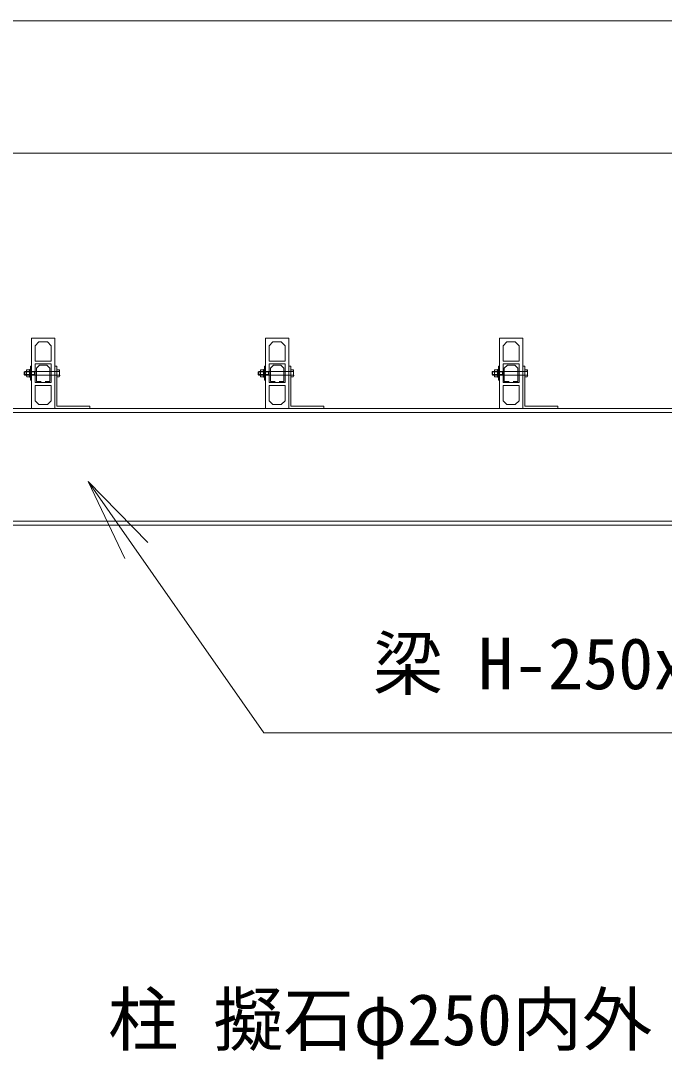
# Model space of a CAD drawing. Units: millimetres at full size, sheet at 1:60; details may follow other scales. Extents: x -1200 to 26400, y -900 to 18720.
# Drawn here: x 4033 to 5408, y 5995 to 8215 of the extents above; entities that cross this region are included whole.
import ezdxf
from ezdxf.enums import TextEntityAlignment as Align

# ---------------------------------------------------------------- set-up
doc = ezdxf.new("R2010")
doc.units = ezdxf.units.MM
doc.header["$LTSCALE"] = 60
for name, color, linetype, lineweight in [('D-STR', 1, 'Continuous', 13), ('D-STR-DIM', 7, 'Continuous', 13), ('D-STR-HTXT', 7, 'Continuous', 13)]:
    doc.layers.add(name, color=color, linetype=linetype, lineweight=lineweight)
doc.styles.add('ＭＳ ゴシック', font='')
doc.styles.get('ＭＳ ゴシック').set_extended_font_data('MS Gothic')

# ---------------------------------------------------------------- blocks, each defined once
blk = doc.blocks.new('open_arrow')
at = {"color": 0, "linetype": 'Continuous', "lineweight": -2}
blk.add_lwpolyline([(7.5, 1.25), (0, 0), (7.5, -1.25)], dxfattribs=at)

msp = doc.modelspace()

# ---------------------------------------------------------------- linework, layer by layer
at = {"layer": 'D-STR'}
for p, q in [((4055.37, 7386.49), (4055.37, 7536.49)), ((4055.37, 7536.49), (4105.37, 7536.49)), ((4071.37, 7528.49), (4063.37, 7520.49)), ((4089.37, 7528.49), (4071.37, 7528.49)), ((4097.37, 7520.49), (4089.37, 7528.49)), ((4105.37, 7536.49), (4105.37, 7386.49)), ((4555.37, 7386.49), (4555.37, 7536.49)), ((4555.37, 7536.49), (4605.37, 7536.49)), ((4571.37, 7528.49), (4563.37, 7520.49)), ((4589.37, 7528.49), (4571.37, 7528.49)), ((4597.37, 7520.49), (4589.37, 7528.49)), ((4605.37, 7536.49), (4605.37, 7386.49)), ((5055.37, 7386.49), (5055.37, 7536.49)), ((5055.37, 7536.49), (5105.37, 7536.49)), ((5071.37, 7528.49), (5063.37, 7520.49)), ((5089.37, 7528.49), (5071.37, 7528.49)), ((5097.37, 7520.49), (5089.37, 7528.49)), ((5105.37, 7536.49), (5105.37, 7386.49)), ((4063.37, 7520.49), (4063.37, 7487.49)), ((4097.37, 7487.49), (4097.37, 7520.49)), ((4563.37, 7520.49), (4563.37, 7487.49)), ((4597.37, 7487.49), (4597.37, 7520.49)), ((5063.37, 7520.49), (5063.37, 7487.49)), ((5097.37, 7487.49), (5097.37, 7520.49)), ((4063.37, 7487.49), (4097.37, 7487.49)), ((4563.37, 7487.49), (4597.37, 7487.49)), ((5063.37, 7487.49), (5097.37, 7487.49)), ((4039.87, 7464.41), (4061.87, 7464.41)), ((4040.96, 7465.49), (4040.96, 7457.49)), ((4044.57, 7467.99), (4045.15, 7469)), ((4044.57, 7454.99), (4044.57, 7467.99)), ((4045.15, 7469), (4050.79, 7469)), ((4050.79, 7465.25), (4045.15, 7465.25)), ((4050.79, 7469), (4051.37, 7467.99)), ((4051.37, 7469.49), (4053.37, 7469.49)), ((4051.37, 7453.49), (4051.37, 7469.49)), ((4051.37, 7467.99), (4051.37, 7454.99)), ((4053.37, 7476.49), (4055.37, 7476.49)), ((4053.37, 7446.49), (4053.37, 7476.49)), ((4053.37, 7469.49), (4053.37, 7453.49)), ((4055.37, 7476.49), (4055.37, 7446.49)), ((4061.87, 7465.49), (4061.87, 7457.49)), ((4061.87, 7464.41), (4065.62, 7465.49)), ((4063.37, 7441.49), (4063.37, 7481.49)), ((4063.37, 7481.49), (4097.37, 7481.49)), ((4072.72, 7478.92), (4065.92, 7472.12)), ((4065.92, 7472.12), (4065.92, 7444.07)), ((4088.02, 7478.92), (4072.72, 7478.92)), ((4094.82, 7472.12), (4088.02, 7478.92)), ((4094.82, 7444.07), (4094.82, 7472.12)), ((4097.37, 7481.49), (4097.37, 7441.49)), ((4109.87, 7476.49), (4105.37, 7476.49)), ((4105.37, 7476.49), (4105.37, 7386.49)), ((4109.87, 7390.99), (4109.87, 7476.49)), ((4114.68, 7465.25), (4109.87, 7465.25)), ((4539.87, 7464.41), (4561.87, 7464.41)), ((4540.96, 7465.49), (4540.96, 7457.49)), ((4544.57, 7467.99), (4545.15, 7469)), ((4544.57, 7454.99), (4544.57, 7467.99)), ((4545.15, 7469), (4550.79, 7469)), ((4550.79, 7465.25), (4545.15, 7465.25)), ((4550.79, 7469), (4551.37, 7467.99)), ((4551.37, 7469.49), (4553.37, 7469.49)), ((4551.37, 7453.49), (4551.37, 7469.49)), ((4551.37, 7467.99), (4551.37, 7454.99)), ((4553.37, 7476.49), (4555.37, 7476.49)), ((4553.37, 7446.49), (4553.37, 7476.49)), ((4553.37, 7469.49), (4553.37, 7453.49)), ((4555.37, 7476.49), (4555.37, 7446.49)), ((4561.87, 7465.49), (4561.87, 7457.49)), ((4561.87, 7464.41), (4565.62, 7465.49)), ((4563.37, 7441.49), (4563.37, 7481.49)), ((4563.37, 7481.49), (4597.37, 7481.49)), ((4572.72, 7478.92), (4565.92, 7472.12)), ((4565.92, 7472.12), (4565.92, 7444.07)), ((4588.02, 7478.92), (4572.72, 7478.92)), ((4594.82, 7472.12), (4588.02, 7478.92)), ((4594.82, 7444.07), (4594.82, 7472.12)), ((4597.37, 7481.49), (4597.37, 7441.49)), ((4609.87, 7476.49), (4605.37, 7476.49)), ((4605.37, 7476.49), (4605.37, 7386.49)), ((4609.87, 7390.99), (4609.87, 7476.49)), ((4614.68, 7465.25), (4609.87, 7465.25)), ((5039.87, 7464.41), (5061.87, 7464.41)), ((5040.96, 7465.49), (5040.96, 7457.49)), ((5044.57, 7467.99), (5045.15, 7469)), ((5044.57, 7454.99), (5044.57, 7467.99)), ((5045.15, 7469), (5050.79, 7469)), ((5050.79, 7465.25), (5045.15, 7465.25)), ((5050.79, 7469), (5051.37, 7467.99)), ((5051.37, 7469.49), (5053.37, 7469.49)), ((5051.37, 7453.49), (5051.37, 7469.49)), ((5051.37, 7467.99), (5051.37, 7454.99)), ((5053.37, 7476.49), (5055.37, 7476.49)), ((5053.37, 7446.49), (5053.37, 7476.49)), ((5053.37, 7469.49), (5053.37, 7453.49)), ((5055.37, 7476.49), (5055.37, 7446.49)), ((5061.87, 7465.49), (5061.87, 7457.49)), ((5061.87, 7464.41), (5065.62, 7465.49)), ((5063.37, 7441.49), (5063.37, 7481.49)), ((5063.37, 7481.49), (5097.37, 7481.49)), ((5072.72, 7478.92), (5065.92, 7472.12)), ((5065.92, 7472.12), (5065.92, 7444.07)), ((5088.02, 7478.92), (5072.72, 7478.92)), ((5094.82, 7472.12), (5088.02, 7478.92)), ((5094.82, 7444.07), (5094.82, 7472.12)), ((5097.37, 7481.49), (5097.37, 7441.49)), ((5109.87, 7476.49), (5105.37, 7476.49)), ((5105.37, 7476.49), (5105.37, 7386.49)), ((5109.87, 7390.99), (5109.87, 7476.49)), ((5114.68, 7465.25), (5109.87, 7465.25)), ((4039.87, 7458.58), (4061.87, 7458.58)), ((4045.15, 7453.99), (4044.57, 7454.99)), ((4045.15, 7457.74), (4050.79, 7457.74)), ((4050.79, 7453.99), (4045.15, 7453.99)), ((4051.37, 7454.99), (4050.79, 7453.99)), ((4053.37, 7453.49), (4051.37, 7453.49)), ((4055.37, 7446.49), (4053.37, 7446.49)), ((4061.87, 7458.58), (4065.62, 7457.49)), ((4097.37, 7441.49), (4063.37, 7441.49)), ((4065.92, 7444.07), (4075.92, 7444.07)), ((4084.82, 7444.07), (4094.82, 7444.07)), ((4109.87, 7457.74), (4114.68, 7457.74)), ((4539.87, 7458.58), (4561.87, 7458.58)), ((4545.15, 7453.99), (4544.57, 7454.99)), ((4545.15, 7457.74), (4550.79, 7457.74)), ((4550.79, 7453.99), (4545.15, 7453.99)), ((4551.37, 7454.99), (4550.79, 7453.99)), ((4553.37, 7453.49), (4551.37, 7453.49)), ((4555.37, 7446.49), (4553.37, 7446.49)), ((4561.87, 7458.58), (4565.62, 7457.49)), ((4597.37, 7441.49), (4563.37, 7441.49)), ((4565.92, 7444.07), (4575.92, 7444.07)), ((4584.82, 7444.07), (4594.82, 7444.07)), ((4609.87, 7457.74), (4614.68, 7457.74)), ((5039.87, 7458.58), (5061.87, 7458.58)), ((5045.15, 7453.99), (5044.57, 7454.99)), ((5045.15, 7457.74), (5050.79, 7457.74)), ((5050.79, 7453.99), (5045.15, 7453.99)), ((5051.37, 7454.99), (5050.79, 7453.99)), ((5053.37, 7453.49), (5051.37, 7453.49)), ((5055.37, 7446.49), (5053.37, 7446.49)), ((5061.87, 7458.58), (5065.62, 7457.49)), ((5097.37, 7441.49), (5063.37, 7441.49)), ((5065.92, 7444.07), (5075.92, 7444.07)), ((5084.82, 7444.07), (5094.82, 7444.07)), ((5109.87, 7457.74), (5114.68, 7457.74)), ((4063.37, 7402.49), (4063.37, 7435.49)), ((4063.37, 7435.49), (4097.37, 7435.49)), ((4097.37, 7435.49), (4097.37, 7402.49)), ((4563.37, 7402.49), (4563.37, 7435.49)), ((4563.37, 7435.49), (4597.37, 7435.49)), ((4597.37, 7435.49), (4597.37, 7402.49)), ((5063.37, 7402.49), (5063.37, 7435.49)), ((5063.37, 7435.49), (5097.37, 7435.49)), ((5097.37, 7435.49), (5097.37, 7402.49)), ((4071.37, 7394.49), (4063.37, 7402.49)), ((4089.37, 7394.49), (4071.37, 7394.49)), ((4097.37, 7402.49), (4089.37, 7394.49)), ((4571.37, 7394.49), (4563.37, 7402.49)), ((4589.37, 7394.49), (4571.37, 7394.49)), ((4597.37, 7402.49), (4589.37, 7394.49)), ((5071.37, 7394.49), (5063.37, 7402.49)), ((5089.37, 7394.49), (5071.37, 7394.49)), ((5097.37, 7402.49), (5089.37, 7394.49)), ((12780.37, 7386.49), (2380.37, 7386.49)), ((7577.87, 7377.49), (2389.37, 7377.49)), ((4105.37, 7386.49), (4055.37, 7386.49)), ((4105.37, 7386.49), (4180.37, 7386.49)), ((4180.37, 7390.99), (4109.87, 7390.99)), ((4180.37, 7386.49), (4180.37, 7390.99)), ((4605.37, 7386.49), (4555.37, 7386.49)), ((4605.37, 7386.49), (4680.37, 7386.49)), ((4680.37, 7390.99), (4609.87, 7390.99)), ((4680.37, 7386.49), (4680.37, 7390.99)), ((5105.37, 7386.49), (5055.37, 7386.49)), ((5105.37, 7386.49), (5180.37, 7386.49)), ((5180.37, 7390.99), (5109.87, 7390.99)), ((5180.37, 7386.49), (5180.37, 7390.99)), ((3380.37, 7136.49), (11780.37, 7136.49)), ((3381.22, 7145.49), (7577.87, 7145.49))]:
    msp.add_line(p, q, dxfattribs=at)
for points in [[(4109.87, 7465.49), (4040.96, 7465.49), (4039.87, 7464.41), (4039.87, 7458.58), (4040.96, 7457.49), (4109.87, 7457.49)], [(4609.87, 7465.49), (4540.96, 7465.49), (4539.87, 7464.41), (4539.87, 7458.58), (4540.96, 7457.49), (4609.87, 7457.49)], [(5109.87, 7465.49), (5040.96, 7465.49), (5039.87, 7464.41), (5039.87, 7458.58), (5040.96, 7457.49), (5109.87, 7457.49)]]:
    msp.add_lwpolyline(points, dxfattribs=at)
for points in [[(4109.87, 7469), (4114.68, 7469), (4115.26, 7467.99), (4115.26, 7454.99), (4114.68, 7453.99), (4109.87, 7453.99)], [(4609.87, 7469), (4614.68, 7469), (4615.26, 7467.99), (4615.26, 7454.99), (4614.68, 7453.99), (4609.87, 7453.99)], [(5109.87, 7469), (5114.68, 7469), (5115.26, 7467.99), (5115.26, 7454.99), (5114.68, 7453.99), (5109.87, 7453.99)]]:
    msp.add_lwpolyline(points, close=True, dxfattribs=at)
for points in [[(4114.68, 7469), (4114.72, 7468.84), (4114.83, 7468.37), (4114.86, 7468.21), (4114.9, 7468.05), (4115, 7467.58), (4115.03, 7467.42), (4115.06, 7467.26), (4115.15, 7466.79), (4115.17, 7466.63), (4115.2, 7466.47), (4115.26, 7465.99), (4115.27, 7465.83), (4115.29, 7465.61), (4115.33, 7464.93), (4115.34, 7464.71), (4115.35, 7464.48), (4115.34, 7463.8), (4115.34, 7463.57), (4115.34, 7463.35), (4115.33, 7462.67), (4115.32, 7462.44), (4115.32, 7462.21), (4115.31, 7461.53), (4115.32, 7461.31), (4115.33, 7461.03), (4115.36, 7460.21), (4115.38, 7459.94), (4115.4, 7459.67), (4115.47, 7458.85), (4115.5, 7458.58), (4115.53, 7458.31), (4115.63, 7457.49), (4115.66, 7457.22), (4115.69, 7456.95), (4115.8, 7456.14), (4115.84, 7455.87)], [(4614.68, 7469), (4614.72, 7468.84), (4614.83, 7468.37), (4614.86, 7468.21), (4614.9, 7468.05), (4615, 7467.58), (4615.03, 7467.42), (4615.06, 7467.26), (4615.15, 7466.79), (4615.17, 7466.63), (4615.2, 7466.47), (4615.26, 7465.99), (4615.27, 7465.83), (4615.29, 7465.61), (4615.33, 7464.93), (4615.34, 7464.71), (4615.35, 7464.48), (4615.34, 7463.8), (4615.34, 7463.57), (4615.34, 7463.35), (4615.33, 7462.67), (4615.32, 7462.44), (4615.32, 7462.21), (4615.31, 7461.53), (4615.32, 7461.31), (4615.33, 7461.03), (4615.36, 7460.21), (4615.38, 7459.94), (4615.4, 7459.67), (4615.47, 7458.85), (4615.5, 7458.58), (4615.53, 7458.31), (4615.63, 7457.49), (4615.66, 7457.22), (4615.69, 7456.95), (4615.8, 7456.14), (4615.84, 7455.87)], [(5114.68, 7469), (5114.72, 7468.84), (5114.83, 7468.37), (5114.86, 7468.21), (5114.9, 7468.05), (5115, 7467.58), (5115.03, 7467.42), (5115.06, 7467.26), (5115.15, 7466.79), (5115.17, 7466.63), (5115.2, 7466.47), (5115.26, 7465.99), (5115.27, 7465.83), (5115.29, 7465.61), (5115.33, 7464.93), (5115.34, 7464.71), (5115.35, 7464.48), (5115.34, 7463.8), (5115.34, 7463.57), (5115.34, 7463.35), (5115.33, 7462.67), (5115.32, 7462.44), (5115.32, 7462.21), (5115.31, 7461.53), (5115.32, 7461.31), (5115.33, 7461.03), (5115.36, 7460.21), (5115.38, 7459.94), (5115.4, 7459.67), (5115.47, 7458.85), (5115.5, 7458.58), (5115.53, 7458.31), (5115.63, 7457.49), (5115.66, 7457.22), (5115.69, 7456.95), (5115.8, 7456.14), (5115.84, 7455.87)]]:
    msp.add_open_spline(points, degree=3, knots=[0, 0, 0, 0, 1, 1, 1, 2, 2, 2, 3, 3, 3, 4, 4, 4, 5, 5, 5, 6, 6, 6, 7, 7, 7, 8, 8, 8, 9, 9, 9, 10, 10, 10, 11, 11, 11, 12, 12, 12, 12], dxfattribs=at)
at = {"layer": 'D-STR-DIM'}
for p, q in [((12780.37, 8215.19), (2380.37, 8215.19)), ((7580.37, 7932.28), (3580.37, 7932.28))]:
    msp.add_line(p, q, dxfattribs=at)
at = {"layer": 'D-STR-HTXT'}
msp.add_lwpolyline([(4176.24, 7229.91), (4551.87, 6692.68), (4731.87, 6692.68), (6028.63, 6692.68)], dxfattribs=at)

# ---------------------------------------------------------------- block references
at = {"layer": 'D-STR-HTXT', "xscale": 24, "yscale": 24, "rotation": 305}
msp.add_blockref('open_arrow', (4176.24, 7229.91), dxfattribs=at)

# ---------------------------------------------------------------- texts
at = {"layer": 'D-STR-HTXT', "style": 'ＭＳ ゴシック'}
for s, p in [('梁 H-250x125x6x4', (4785.13, 6895.95)), ('柱 擬石φ250内外', (4219.01, 6134.77))]:
    msp.add_text(s, height=110, dxfattribs=at).set_placement(p, align=Align.TOP_LEFT)

doc.saveas('drawing.dxf')
